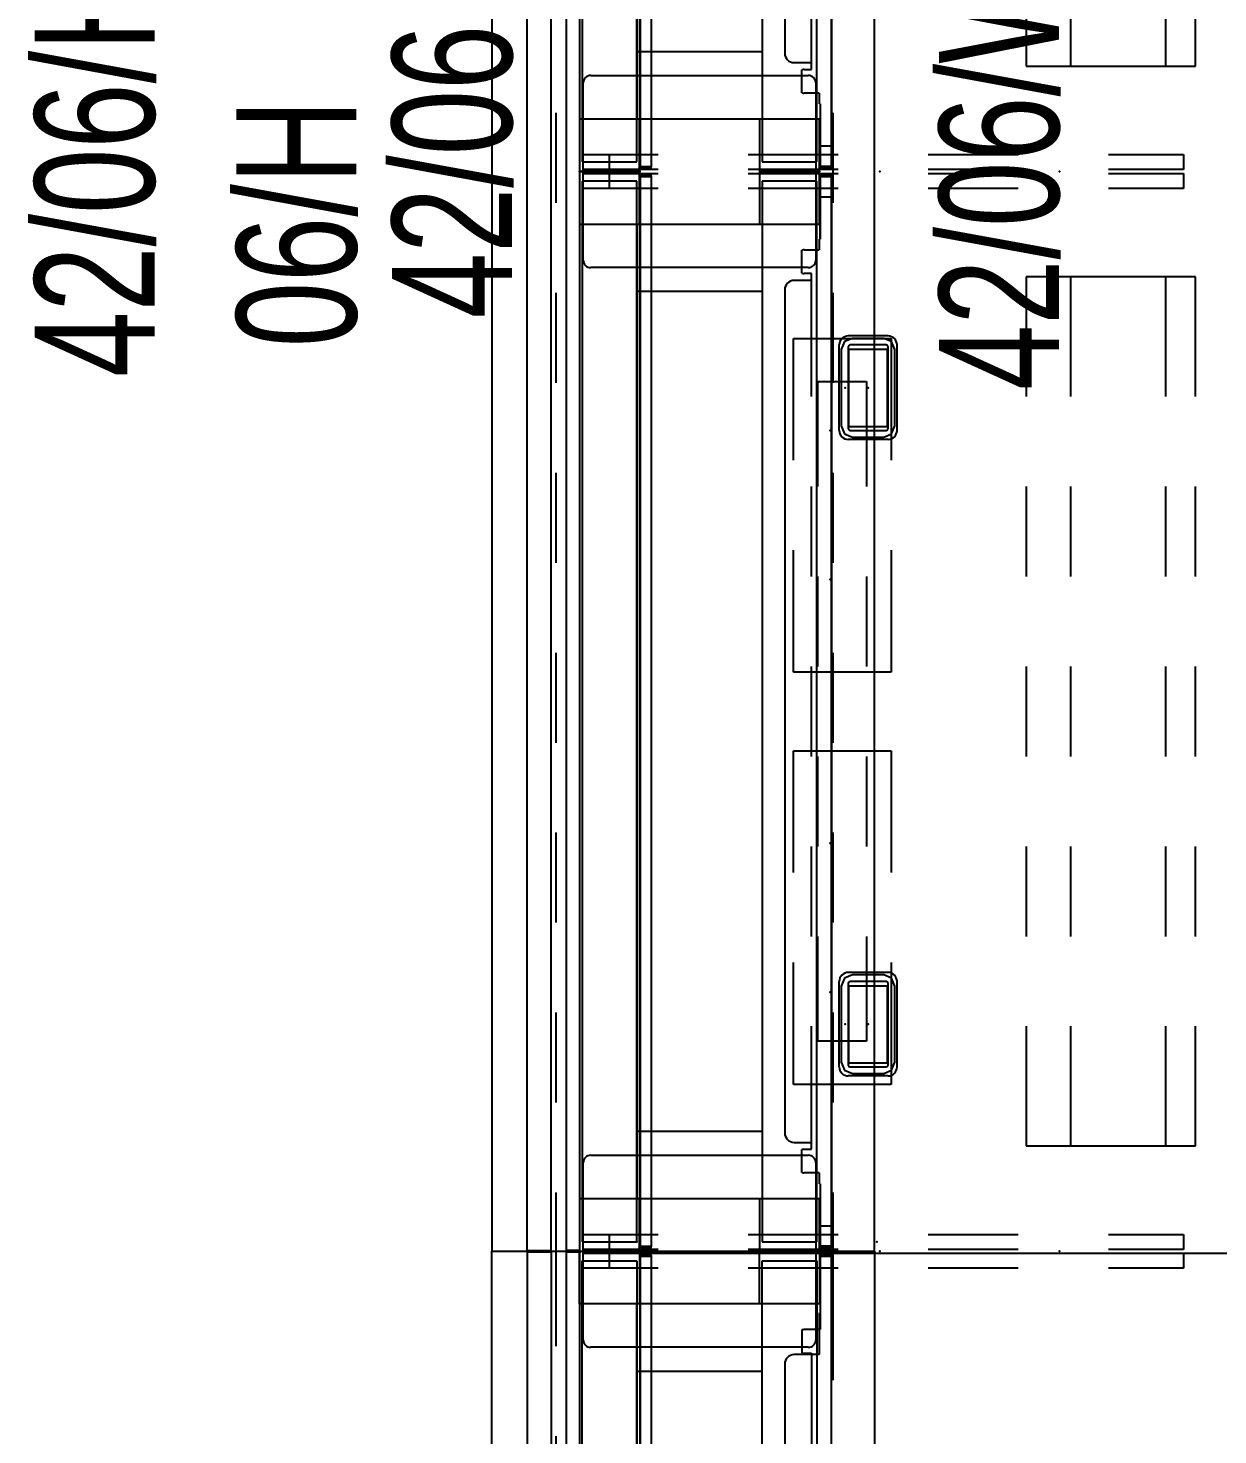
# Model space of a CAD drawing. Header units: inches. Extents: x 0 to 501, y -3 to 400.
# Drawn here: x 119.88 to 159.52, y 261.74 to 308.65 of the extents above; entities that cross this region are included whole.
import ezdxf
from ezdxf.enums import TextEntityAlignment as Align

# ---------------------------------------------------------------- set-up
doc = ezdxf.new("R2010")
doc.units = ezdxf.units.IN
doc.header["$MEASUREMENT"] = 0
for name, color, linetype in [('A-FURN-P-ELEC', 5, 'Continuous'), ('A-FURN-P-ELEC-PROD_NO-T', 5, 'Continuous'), ('A-FURN-P-FRAME', 7, 'Continuous'), ('A-FURN-P-FRAME-HWP-T', 7, 'Continuous'), ('A-FURN-P-FRAME-PROD_NO-T', 7, 'Continuous'), ('A-FURN-P-FRAME-T', 7, 'Continuous'), ('A-FURN-P-TILE', 3, 'Continuous'), ('A-FURN-P-TILE-ELEC', 3, 'Continuous'), ('A-FURN-P-TILE-HWP-T', 3, 'Continuous'), ('A-FURN-P-TILE-PROD_NO-T', 3, 'Continuous'), ('A-FURN-P-WKSURF', 1, 'Continuous'), ('A-FURN-P-WKSURF-ELEC', 1, 'Continuous'), ('A-FURN-P-WKSURF-PROD_NO-T', 1, 'Continuous'), ('A-FURN-P-WKSURF-SS-T', 1, 'Continuous')]:
    doc.layers.add(name, color=color, linetype=linetype)
doc.styles.get("Standard").update_dxf_attribs({"font": 'arial.ttf'})

# ---------------------------------------------------------------- blocks, each defined once
blk = doc.blocks.new('P_HQ100-4206')
at = {"layer": 'A-FURN-P-FRAME'}
for p, q in [((1.75, 0), (0, 0)), ((0, 0), (0, -2)), ((1.75, -2), (1.75, 0)), ((36, 0), (34.25, 0)), ((34.25, 0), (34.25, -2)), ((36, -2), (36, 0)), ((37.75, 0), (36, 0)), ((36, 0), (36, -2)), ((37.75, -2), (37.75, 0)), ((35.68, -0.09), (0.32, -0.09)), ((0.32, -0.09), (0.32, -1.91)), ((35.68, -1.91), (35.68, -0.09)), ((71.68, -0.09), (36.32, -0.09)), ((36.32, -0.09), (36.32, -1.91)), ((0, -2), (1.75, -2)), ((0.32, -1.91), (35.68, -1.91)), ((1.75, -6.09), (1.75, -1.91)), ((1.75, -1.91), (4, -1.91)), ((34.25, -1.91), (1.76, -1.91)), ((4, -1.91), (4, -6.09)), ((32, -6.09), (32, -1.91)), ((32, -1.91), (34.25, -1.91)), ((34.25, -1.91), (34.25, -6.09)), ((34.25, -2), (36, -2)), ((36, -2), (37.75, -2)), ((36.32, -1.91), (71.68, -1.91)), ((37.75, -6.09), (37.75, -1.91)), ((37.75, -1.91), (40, -1.91)), ((70.25, -1.91), (37.76, -1.91)), ((40, -1.91), (40, -6.09)), ((1.75, -6), (0, -6)), ((0, -6), (0, -8)), ((35.68, -6.09), (0.32, -6.09)), ((0.32, -6.09), (0.32, -7.91)), ((1.75, -8), (1.75, -6)), ((4, -6.09), (1.75, -6.09)), ((34.25, -6.09), (32, -6.09)), ((36, -6), (34.25, -6)), ((34.25, -6), (34.25, -8)), ((35.68, -7.91), (35.68, -6.09)), ((36, -8), (36, -6)), ((37.75, -6), (36, -6)), ((36, -6), (36, -8)), ((71.68, -6.09), (36.32, -6.09)), ((36.32, -6.09), (36.32, -7.91)), ((37.75, -8), (37.75, -6)), ((40, -6.09), (37.75, -6.09)), ((0.32, -7.91), (35.68, -7.91)), ((36.32, -7.91), (71.68, -7.91)), ((0, -8), (1.75, -8)), ((34.25, -8), (36, -8)), ((36, -8), (37.75, -8))]:
    blk.add_line(p, q, dxfattribs=at)
for p in [(0, 0), (36, 0), (0, -8), (36, -8)]:
    blk.add_point(p, dxfattribs=at)
at = {"layer": 'A-FURN-P-FRAME-HWP-T', "width": 0.7}
blk.add_attdef('CAPTG', text='', height=4, dxfattribs=at).set_placement((36, 2.25), align=Align.CENTER)
at = {"layer": 'A-FURN-P-FRAME-HWP-T', "width": 0.7, "flags": 1}
blk.add_attdef('CAPPN', (0, 0), '', height=0.001, dxfattribs=at)
at = {"layer": 'A-FURN-P-FRAME-HWP-T', "flags": 1}
for tag in ['CAPMG', 'CAPMC', 'CAPQT', 'CAPDH', 'CAPGC']:
    blk.add_attdef(tag, (0, 0), '', height=0.001, dxfattribs=at)
blk = doc.blocks.new('P_HQ120-423L')
at = {"layer": 'A-FURN-P-FRAME'}
for p, q in [((33.838, 1.575), (33.838, 1.753)), ((33.869, 1.39), (34.086, 1.607)), ((33.878, 1.792), (34.26, 1.792)), ((34.153, 1.54), (33.936, 1.323)), ((34.058, 1.674), (33.949, 1.674)), ((34.22, 1.402), (34.22, 1.512)), ((34.338, 1.713), (34.338, 1.331)), ((32.938, 0.958), (33.798, 1.341)), ((33.887, 1.252), (33.504, 0.392)), ((34.299, 1.292), (34.122, 1.292)), ((31.259, -0.035), (32.237, 0.693)), ((32.237, 0.693), (32.411, 0.866)), ((32.411, 0.866), (32.546, 0.73)), ((32.546, 0.73), (32.546, 0.898)), ((32.586, 0.938), (32.842, 0.938)), ((1.75, 0), (0, 0)), ((0, 0), (0, -2)), ((1.75, -2), (1.75, 0)), ((30, 0), (28.25, 0)), ((28.25, 0), (28.25, -2)), ((30, -2), (30, 0)), ((33.484, 0.296), (33.484, 0.039)), ((29.68, -0.09), (0.32, -0.09)), ((0.32, -0.09), (0.32, -1.91)), ((29.68, -1.91), (29.68, -0.09)), ((30, -0.035), (31.259, -0.035)), ((33.24, -0.309), (32.476, -1.212)), ((33.413, -0.136), (33.24, -0.309)), ((33.445, 0), (33.277, 0)), ((33.277, 0), (33.413, -0.136)), ((32.476, -1.212), (32.511, -2.302)), ((0, -2), (1.75, -2)), ((0.32, -1.91), (29.68, -1.91)), ((1.75, -1.91), (4, -1.91)), ((28.25, -1.91), (1.76, -1.91)), ((28.25, -2), (30, -2)), ((32.511, -2.302), (32.511, -2.546)), ((24.546, -4.171), (24.546, -2.546)), ((24.546, -2.546), (26.546, -2.546)), ((24.546, -2.546), (26.546, -2.546)), ((24.546, -4.296), (24.546, -2.546)), ((26.546, -2.546), (26.546, -4.296)), ((30.546, -2.546), (32.546, -2.546)), ((30.546, -4.296), (30.546, -2.546)), ((32.546, -2.546), (32.546, -4.296)), ((24.636, -32.226), (24.636, -2.866)), ((24.636, -2.866), (26.456, -2.866)), ((26.456, -2.866), (26.456, -32.226)), ((30.636, -32.226), (30.636, -2.866)), ((30.636, -2.866), (32.456, -2.866)), ((32.456, -2.866), (32.456, -32.226)), ((24.621, -4.297), (24.546, -4.171)), ((26.546, -4.296), (24.546, -4.296)), ((24.621, -14.931), (24.621, -4.297)), ((26.456, -4.296), (30.636, -4.296)), ((32.546, -4.296), (30.546, -4.296)), ((30.636, -4.296), (30.636, -30.786)), ((30.636, -6.546), (26.456, -6.546)), ((30.636, -28.546), (26.456, -28.546)), ((26.456, -28.546), (26.456, -30.796)), ((30.636, -30.796), (30.636, -28.546)), ((24.546, -32.546), (24.546, -30.796)), ((24.546, -30.796), (26.546, -30.796)), ((26.456, -30.796), (30.636, -30.796)), ((26.546, -30.796), (26.546, -32.546)), ((30.546, -32.546), (30.546, -30.796)), ((30.546, -30.796), (32.546, -30.796)), ((32.546, -30.796), (32.546, -32.546)), ((26.456, -32.226), (24.636, -32.226)), ((32.456, -32.226), (30.636, -32.226)), ((26.546, -32.546), (24.546, -32.546)), ((32.546, -32.546), (30.546, -32.546))]:
    blk.add_line(p, q, dxfattribs=at)
for p in [(0, 0), (30, 0), (0, -2), (0, -2), (24.546, -2.546), (32.546, -2.546), (24.546, -32.546), (32.546, -32.546), (32.546, -32.546)]:
    blk.add_point(p, dxfattribs=at)
at = {"layer": 'A-FURN-P-FRAME-T', "width": 0.7}
blk.add_attdef('CAPTG', text='', height=4, dxfattribs=at).set_placement((17.833, 2.25), align=Align.CENTER)
at = {"layer": 'A-FURN-P-FRAME-T', "width": 0.7, "flags": 1}
blk.add_attdef('CAPPN', (0, 0), '', height=0.001, dxfattribs=at)
at = {"layer": 'A-FURN-P-FRAME-T', "flags": 1}
for tag in ['CAPMG', 'CAPMC', 'CAPQT', 'CAPDH', 'CAPGC']:
    blk.add_attdef(tag, (0, 0), '', height=0.001, dxfattribs=at)
blk = doc.blocks.new('P_HQ125-MN')
at = {"layer": 'A-FURN-P-FRAME'}
for p, q in [((-3.203, -7.626), (-3.203, -0.374)), ((-2.953, -0.124), (2.953, -0.124)), ((3.203, -0.374), (3.203, -7.626)), ((2.953, -7.876), (-2.953, -7.876))]:
    blk.add_line(p, q, dxfattribs=at)
for centre, start, end in [((-2.953, -0.374), 90, 180), ((2.953, -0.374), 0, 90), ((-2.953, -7.626), 180, 270), ((2.953, -7.626), 270, 0)]:
    blk.add_arc(centre, 0.25, start, end, dxfattribs=at)
for p in [(0, 0), (0, -8)]:
    blk.add_point(p, dxfattribs=at)
at = {"layer": 'A-FURN-P-FRAME-PROD_NO-T', "flags": 1}
for tag in ['CAPPN', 'CAPMG', 'CAPMC', 'CAPQT', 'CAPDH', 'CAPGC']:
    blk.add_attdef(tag, (0, 0), '', height=0.001, dxfattribs=at)
at = {"layer": 'A-FURN-P-FRAME-PROD_NO-T'}
blk.add_attdef('CAPTG', (2, -4), '', height=2.5, dxfattribs=at)
blk = doc.blocks.new('P_HQ200-4206HC1')
at = {"layer": 'A-FURN-P-TILE'}
for p, q in [((0.024, 1.754), (0.024, 0.944)), ((71.976, 1.754), (0.024, 1.754)), ((0.024, 0.944), (71.976, 0.944))]:
    blk.add_line(p, q, dxfattribs=at)
blk.add_point((0, 0), dxfattribs=at)
at = {"layer": 'A-FURN-P-TILE-HWP-T', "width": 0.7}
blk.add_attdef('CAPTG', text='', height=4, dxfattribs=at).set_placement((36, 14.16), align=Align.CENTER)
at = {"layer": 'A-FURN-P-TILE-HWP-T', "width": 0.7, "flags": 1}
blk.add_attdef('CAPPN', (0, 0), '', height=0.001, dxfattribs=at)
at = {"layer": 'A-FURN-P-TILE-HWP-T', "flags": 1}
for tag in ['CAPMG', 'CAPMC', 'CAPQT', 'CAPDH', 'CAPGC']:
    blk.add_attdef(tag, (0, 0), '', height=0.001, dxfattribs=at)
blk = doc.blocks.new('P_HQ205-06H')
at = {"layer": 'A-FURN-P-TILE'}
for p, q in [((0.024, 0.433), (71.976, 0.433)), ((0.024, 0), (0.024, 0.433)), ((71.976, 0), (0.024, 0))]:
    blk.add_line(p, q, dxfattribs=at)
blk.add_point((0, 0), dxfattribs=at)
at = {"layer": 'A-FURN-P-TILE-HWP-T', "width": 0.7}
blk.add_attdef('CAPTG', text='', height=4, dxfattribs=at).set_placement((34.274, 7.433), align=Align.CENTER)
at = {"layer": 'A-FURN-P-TILE-HWP-T', "width": 0.7, "flags": 1}
blk.add_attdef('CAPPN', (0, 0), '', height=0.001, dxfattribs=at)
at = {"layer": 'A-FURN-P-TILE-HWP-T', "flags": 1}
for tag in ['CAPMG', 'CAPMC', 'CAPQT', 'CAPDH', 'CAPGC']:
    blk.add_attdef(tag, (0, 0), '', height=0.001, dxfattribs=at)
blk = doc.blocks.new('P_HQ210-4203HC1')
at = {"layer": 'A-FURN-P-TILE'}
for p, q in [((0.024, 1.754), (0.024, 0.944)), ((33.823, 1.754), (0.024, 1.754)), ((33.823, 1.379), (33.823, 1.754)), ((0.024, 0.944), (32.813, 0.944)), ((32.813, 0.944), (33.823, 1.379)), ((33.919, 1.282), (33.484, 0.273)), ((34.294, 1.282), (33.919, 1.282)), ((34.294, -32.517), (34.294, 1.282)), ((33.484, 0.273), (33.484, -32.517)), ((33.484, -32.517), (34.294, -32.517))]:
    blk.add_line(p, q, dxfattribs=at)
for p in [(0, 0), (32.541, -32.546)]:
    blk.add_point(p, dxfattribs=at)
at = {"layer": 'A-FURN-P-TILE-HWP-T', "width": 0.7}
blk.add_attdef('CAPTG', text='', height=4, dxfattribs=at).set_placement((16.923, 8.754), align=Align.CENTER)
at = {"layer": 'A-FURN-P-TILE-HWP-T', "width": 0.7, "flags": 1}
blk.add_attdef('CAPPN', (0, 0), '', height=0.001, dxfattribs=at)
at = {"layer": 'A-FURN-P-TILE-HWP-T', "flags": 1}
for tag in ['CAPMG', 'CAPMC', 'CAPQT', 'CAPDH', 'CAPGC']:
    blk.add_attdef(tag, (0, 0), '', height=0.001, dxfattribs=at)
blk = doc.blocks.new('P_HQ215-03H')
at = {"layer": 'A-FURN-P-TILE'}
for p, q in [((32.546, -32.523), (32.546, -0.023)), ((32.979, -0.023), (32.979, -32.523)), ((32.979, -32.523), (32.546, -32.523))]:
    blk.add_line(p, q, dxfattribs=at)
blk.add_point((32.546, -32.546), dxfattribs=at)
at = {"layer": 'A-FURN-P-TILE-HWP-T', "width": 0.7}
blk.add_attdef('CAPTG', text='', height=4, dxfattribs=at).set_placement((16.274, 14.754), align=Align.CENTER)
at = {"layer": 'A-FURN-P-TILE-HWP-T', "width": 0.7, "flags": 1}
blk.add_attdef('CAPPN', (0, 0), '', height=0.001, dxfattribs=at)
at = {"layer": 'A-FURN-P-TILE-HWP-T', "flags": 1}
for tag in ['CAPMG', 'CAPMC', 'CAPQT', 'CAPDH', 'CAPGC']:
    blk.add_attdef(tag, (0, 0), '', height=0.001, dxfattribs=at)
blk = doc.blocks.new('P_HQ300-4206WSM')
at = {"layer": 'A-FURN-P-TILE'}
for p, q in [((0.08, -2.107), (0.08, -2.31)), ((0.116, -2.31), (0.116, -2.107)), ((35.837, -2.021), (0.166, -2.021)), ((0.166, -2.057), (0.166, -2.36)), ((35.837, -2.057), (35.837, -2.36)), ((35.887, -2.31), (35.887, -2.107)), ((35.923, -2.31), (35.923, -2.107)), ((36.08, -2.107), (36.08, -2.31)), ((36.116, -2.31), (36.116, -2.107)), ((71.837, -2.021), (36.166, -2.021)), ((36.166, -2.057), (36.166, -2.36)), ((0.166, -2.396), (35.837, -2.396)), ((36.166, -2.396), (71.837, -2.396)), ((32.055, -6.84), (3.945, -6.84)), ((68.055, -6.84), (39.945, -6.84)), ((2.612, -7.985), (2.612, -7.492)), ((2.622, -7.414), (3.39, -7.414)), ((3.4, -7.492), (3.4, -7.729)), ((3.63, -7.155), (3.63, -7.729)), ((32.37, -7.729), (32.37, -7.155)), ((32.6, -7.729), (32.6, -7.492)), ((32.61, -7.414), (33.378, -7.414)), ((33.388, -7.492), (33.388, -7.985)), ((38.612, -7.985), (38.612, -7.492)), ((38.622, -7.414), (39.39, -7.414)), ((39.4, -7.492), (39.4, -7.729)), ((39.63, -7.155), (39.63, -7.729)), ((3.4, -7.729), (7.5, -7.729)), ((10.5, -7.729), (13.5, -7.729)), ((16.5, -7.729), (19.5, -7.729)), ((22.5, -7.729), (25.5, -7.729)), ((28.5, -7.729), (32.6, -7.729)), ((39.4, -7.729), (43.5, -7.729)), ((0.079, -8.021), (0.079, -8.31)), ((0.115, -8.107), (0.115, -8.31)), ((2.252, -8.021), (0.165, -8.021)), ((0.165, -8.36), (0.165, -8.057)), ((0.165, -8.396), (35.835, -8.396)), ((0.841, -8.398), (0.841, -8.021)), ((35.159, -8.398), (0.841, -8.398)), ((2.612, -7.985), (2.252, -7.985)), ((33.748, -7.985), (33.388, -7.985)), ((33.748, -8.021), (35.159, -8.021)), ((35.835, -8.021), (33.748, -8.021)), ((35.159, -8.021), (35.159, -8.398)), ((35.835, -8.057), (35.835, -8.36)), ((35.885, -8.31), (35.885, -8.107)), ((35.921, -8.31), (35.921, -8.107)), ((36.079, -8.021), (36.079, -8.31)), ((36.115, -8.107), (36.115, -8.31)), ((38.252, -8.021), (36.165, -8.021)), ((36.165, -8.36), (36.165, -8.057)), ((36.165, -8.396), (71.835, -8.396)), ((36.841, -8.398), (36.841, -8.021)), ((71.159, -8.398), (36.841, -8.398)), ((38.612, -7.985), (38.252, -7.985))]:
    blk.add_line(p, q, dxfattribs=at)
for centre, radius, start, end in [((0.166, -2.107), 0.0859, 178.1643, 180), ((0.166, -2.31), 0.0859, 180, 270), ((0.166, -2.107), 0.0859, 90, 125.5603), ((0.166, -2.107), 0.05, 90, 180), ((0.166, -2.31), 0.05, 179.9898, 270.0102), ((35.837, -2.107), 0.0859, 54.4036, 90), ((35.837, -2.107), 0.05, 0, 90), ((35.837, -2.31), 0.05, 269.9898, 0.0102), ((35.837, -2.31), 0.0862, 270.1972, 359.8028), ((36.166, -2.107), 0.0859, 178.1643, 180), ((36.166, -2.31), 0.0859, 180, 270), ((36.166, -2.107), 0.0859, 90, 125.5603), ((36.166, -2.107), 0.05, 90, 180), ((36.166, -2.31), 0.05, 179.9898, 270.0102), ((3.945, -7.155), 0.315, 90, 180), ((32.055, -7.155), 0.315, 0, 90), ((39.945, -7.155), 0.315, 90, 180), ((2.929, -7.492), 0.317, 165.75, 180), ((2.921, -7.512), 0.48, 2.4263, 11.8237), ((32.917, -7.492), 0.317, 165.75, 180), ((32.909, -7.512), 0.48, 2.4263, 11.8237), ((38.929, -7.492), 0.317, 165.75, 180), ((38.921, -7.512), 0.48, 2.4263, 11.8237), ((0.165, -8.31), 0.0859, 180, 270), ((0.165, -8.107), 0.0859, 90, 125.5964), ((0.165, -8.107), 0.05, 90, 180), ((0.165, -8.31), 0.05, 180, 270), ((35.835, -8.107), 0.0859, 54.4036, 90), ((35.835, -8.107), 0.05, 0, 90), ((35.835, -8.31), 0.05, 270, 0), ((35.835, -8.31), 0.0859, 270, 0), ((36.165, -8.31), 0.0859, 180, 270), ((36.165, -8.107), 0.0859, 90, 125.5964), ((36.165, -8.107), 0.05, 90, 180), ((36.165, -8.31), 0.05, 180, 270)]:
    blk.add_arc(centre, radius, start, end, dxfattribs=at)
for p in [(0, 0), (0, -8)]:
    blk.add_point(p, dxfattribs=at)
at = {"layer": 'A-FURN-P-TILE-ELEC'}
for p in [(8.635, -8.349), (13.607, -8.349), (22.399, -8.349), (27.371, -8.349)]:
    blk.add_point(p, dxfattribs=at)
at = {"layer": 'A-FURN-P-TILE-HWP-T', "width": 0.7, "flags": 1}
blk.add_attdef('CAPPN', (0, 0), '', height=0.001, dxfattribs=at)
at = {"layer": 'A-FURN-P-TILE-HWP-T', "flags": 1}
for tag in ['CAPMG', 'CAPMC', 'CAPQT', 'CAPDH', 'CAPGC']:
    blk.add_attdef(tag, (0, 0), '', height=0.001, dxfattribs=at)
at = {"layer": 'A-FURN-P-TILE-HWP-T', "width": 0.7}
blk.add_attdef('CAPTG', text='', height=4, dxfattribs=at).set_placement((35.999, -15.979), align=Align.CENTER)
blk = doc.blocks.new('P_HQ320-423LM')
at = {"layer": 'A-FURN-P-TILE'}
for p, q in [((20.159, 1.16), (3.753, 1.16)), ((2.612, 0.508), (2.612, -0.021)), ((3.39, 0.586), (2.622, 0.586)), ((3.4, 0.271), (3.4, 0.508)), ((3.438, 0.845), (3.438, 0.016)), ((20.474, 0.016), (20.474, 0.845)), ((20.866, 0.508), (20.866, 0.271)), ((21.644, 0.586), (20.876, 0.586)), ((21.654, -0.021), (21.654, 0.508)), ((3.437, 0.015), (2.06, 0.015)), ((3.4, 0.271), (7.652, 0.271)), ((13.652, 0.271), (10.652, 0.271)), ((20.866, 0.271), (16.652, 0.271)), ((21.852, 0.015), (20.475, 0.015)), ((0.078, -0.021), (0.078, -0.31)), ((0.079, -0.021), (0.079, -0.31)), ((0.114, -0.31), (0.114, -0.107)), ((0.115, -0.107), (0.115, -0.31)), ((30.043, -0.021), (0.164, -0.021)), ((0.164, -0.057), (0.164, -0.36)), ((0.164, -0.396), (30.043, -0.396)), ((2.06, -0.021), (0.165, -0.021)), ((0.165, -0.36), (0.165, -0.057)), ((0.165, -0.396), (24.048, -0.396)), ((0.841, -0.021), (0.841, -0.398)), ((2.612, -0.021), (0.841, -0.021)), ((0.841, -0.398), (24.134, -0.398)), ((24.134, -0.021), (21.654, -0.021)), ((24.048, -0.021), (21.852, -0.021)), ((24.048, -0.057), (24.048, -0.36)), ((24.098, -0.31), (24.098, -0.107)), ((24.134, -0.31), (24.134, -0.021)), ((24.134, -0.398), (24.134, -0.021)), ((24.525, -0.412), (24.236, -0.412)), ((24.439, -0.448), (24.236, -0.448)), ((30.043, -0.057), (30.043, -0.36)), ((30.093, -0.31), (30.093, -0.107)), ((30.129, -0.31), (30.129, -0.021)), ((30.525, -0.416), (30.236, -0.416)), ((30.236, -0.452), (30.439, -0.452)), ((24.15, -0.498), (24.15, -30.382)), ((24.186, -0.498), (24.489, -0.498)), ((24.525, -2.855), (24.525, -0.498)), ((30.15, -0.502), (30.15, -30.381)), ((30.489, -0.502), (30.186, -0.502)), ((30.525, -30.381), (30.525, -0.502)), ((24.148, -1.174), (24.148, -30.467)), ((24.525, -3.051), (24.525, -1.174)), ((25.055, -3.051), (24.525, -3.051)), ((24.561, -4.231), (24.561, -2.855)), ((25.132, -3.828), (25.132, -3.061)), ((24.817, -3.838), (24.817, -7.986)), ((24.817, -3.838), (25.055, -3.838)), ((25.392, -4.233), (24.562, -4.233)), ((25.706, -26.784), (25.706, -4.548)), ((24.817, -19.986), (24.817, -16.986)), ((24.817, -27.146), (24.817, -22.986)), ((24.561, -28.49), (24.561, -27.1)), ((24.562, -27.099), (25.392, -27.099)), ((25.055, -27.146), (24.817, -27.146)), ((25.132, -27.923), (25.132, -27.155)), ((24.525, -27.933), (25.055, -27.933)), ((24.525, -30.467), (24.525, -27.933)), ((24.525, -30.382), (24.525, -28.49)), ((24.148, -30.467), (24.525, -30.467)), ((24.489, -30.382), (24.186, -30.382)), ((24.236, -30.432), (24.439, -30.432)), ((24.236, -30.467), (24.525, -30.467)), ((30.489, -30.381), (30.186, -30.381)), ((30.236, -30.431), (30.439, -30.431)), ((30.236, -30.467), (30.525, -30.467))]:
    blk.add_line(p, q, dxfattribs=at)
for centre, radius, start, end in [((3.753, 0.845), 0.315, 90, 180), ((20.159, 0.845), 0.315, 0, 90), ((3.091, 0.488), 0.48, 168.1763, 177.5737), ((3.083, 0.508), 0.317, 0, 14.25), ((21.345, 0.488), 0.48, 168.1763, 177.5737), ((21.337, 0.508), 0.317, 0, 14.25), ((0.164, -0.31), 0.0859, 180, 270), ((0.165, -0.31), 0.0859, 180, 270), ((0.164, -0.101), 0.0803, 90, 128.5366), ((0.164, -0.107), 0.05, 90, 180), ((0.164, -0.31), 0.05, 180, 270), ((0.165, -0.101), 0.0803, 90, 128.5366), ((0.165, -0.107), 0.05, 90, 180), ((0.165, -0.31), 0.05, 180, 270), ((24.049, -0.097), 0.0766, 50.5037, 90.9597), ((24.048, -0.107), 0.05, 0, 90), ((24.048, -0.31), 0.0859, 270, 0), ((24.048, -0.31), 0.05, 270, 0), ((24.236, -0.498), 0.0859, 90, 180), ((24.236, -0.498), 0.05, 90, 180), ((24.439, -0.498), 0.05, 0, 90), ((24.445, -0.498), 0.0803, 0, 38.5366), ((30.045, -0.098), 0.0766, 50.5037, 90.9597), ((30.043, -0.107), 0.05, 0, 90), ((30.043, -0.31), 0.0859, 270, 360), ((30.043, -0.31), 0.05, 270, 0), ((30.236, -0.502), 0.0859, 90, 180), ((30.236, -0.502), 0.05, 90, 180), ((30.439, -0.502), 0.05, 0, 90), ((30.445, -0.502), 0.0803, 0, 38.5366), ((25.034, -3.53), 0.48, 78.1763, 87.5737), ((25.055, -3.521), 0.317, 270, 284.25), ((25.392, -4.548), 0.315, 0, 90), ((25.034, -27.625), 0.48, 78.1763, 87.5737), ((25.392, -26.784), 0.315, 270, 0), ((25.055, -27.616), 0.317, 270, 284.25), ((24.236, -30.382), 0.0859, 180, 270), ((24.236, -30.382), 0.05, 180, 270), ((24.439, -30.382), 0.05, 270, 0), ((24.449, -30.383), 0.0766, 320.5037, 0.9597), ((30.236, -30.381), 0.0859, 180, 270), ((30.236, -30.381), 0.05, 180, 270), ((30.439, -30.381), 0.05, 270, 0), ((30.449, -30.382), 0.0766, 320.5037, 0.9597)]:
    blk.add_arc(centre, radius, start, end, dxfattribs=at)
for p in [(0, 2), (30, 2), (0, 0), (24.546, -0.546), (32.546, -0.546), (24.546, -30.546), (32.546, -30.546)]:
    blk.add_point(p, dxfattribs=at)
at = {"layer": 'A-FURN-P-TILE-PROD_NO-T', "flags": 1}
for tag in ['CAPPN', 'CAPMG', 'CAPMC', 'CAPQT', 'CAPDH', 'CAPGC']:
    blk.add_attdef(tag, (0, 0), '', height=0.001, dxfattribs=at)
at = {"layer": 'A-FURN-P-TILE-PROD_NO-T'}
blk.add_attdef('CAPTG', (2, -4), '', height=2.5, dxfattribs=at)
blk = doc.blocks.new('P_HQ400-42S0630NNQCH')
at = {"layer": 'A-FURN-P-WKSURF'}
for p, q in [((0, -32.546), (0, -2.006)), ((0, -2.006), (71.95, -2.006)), ((6.11, -8.833), (6, -9.098)), ((6.375, -8.723), (6.11, -8.833)), ((8.915, -8.723), (6.375, -8.723)), ((9.18, -8.833), (8.915, -8.723)), ((9.29, -9.098), (9.18, -8.833)), ((27.332, -8.833), (27.222, -9.098)), ((27.597, -8.723), (27.332, -8.833)), ((30.137, -8.723), (27.597, -8.723)), ((30.402, -8.833), (30.137, -8.723)), ((30.512, -9.098), (30.402, -8.833)), ((6, -9.098), (6, -10.138)), ((9.29, -10.138), (9.29, -9.098)), ((27.222, -9.098), (27.222, -10.138)), ((30.512, -10.138), (30.512, -9.098)), ((6, -10.138), (6.11, -10.403)), ((9.18, -10.403), (9.29, -10.138)), ((27.222, -10.138), (27.332, -10.403)), ((30.402, -10.403), (30.512, -10.138)), ((6.11, -10.403), (6.375, -10.513)), ((6.375, -10.513), (8.915, -10.513)), ((8.915, -10.513), (9.18, -10.403)), ((27.332, -10.403), (27.597, -10.513)), ((27.597, -10.513), (30.137, -10.513)), ((30.137, -10.513), (30.402, -10.403))]:
    blk.add_line(p, q, dxfattribs=at)
blk.add_point((0, 0), dxfattribs=at)
at = {"layer": 'A-FURN-P-WKSURF-ELEC'}
for p in [(7.645, -9.618), (28.867, -9.618)]:
    blk.add_point(p, dxfattribs=at)
at = {"layer": 'A-FURN-P-WKSURF-SS-T', "width": 0.7, "flags": 1}
blk.add_attdef('CAPPN', (0, 0), '', height=0.001, dxfattribs=at)
at = {"layer": 'A-FURN-P-WKSURF-SS-T', "flags": 1}
for tag in ['CAPMG', 'CAPMC', 'CAPQT', 'CAPDH', 'CAPGC']:
    blk.add_attdef(tag, (0, 0), '', height=0.001, dxfattribs=at)
at = {"layer": 'A-FURN-P-WKSURF-SS-T', "width": 0.7}
blk.add_attdef('CAPTG', text='', height=2.5, dxfattribs=at).set_placement((35.975, -29.5), align=Align.CENTER)
blk = doc.blocks.new('P_HQ420-42SCC3LH')
at = {"layer": 'A-FURN-P-WKSURF'}
for p, q in [((32.453, 30.609), (1.914, 30.609)), ((1.914, 30.609), (1.914, 0.069)), ((32.453, 0.069), (32.453, 30.609)), ((8.675, 23.782), (8.565, 23.517)), ((8.565, 23.517), (8.565, 22.477)), ((8.94, 23.892), (8.675, 23.782)), ((11.48, 23.892), (8.94, 23.892)), ((11.745, 23.782), (11.48, 23.892)), ((11.855, 23.517), (11.745, 23.782)), ((11.855, 22.477), (11.855, 23.517)), ((8.565, 22.477), (8.675, 22.212)), ((8.675, 22.212), (8.94, 22.102)), ((8.94, 22.102), (11.48, 22.102)), ((11.48, 22.102), (11.745, 22.212)), ((11.745, 22.212), (11.855, 22.477)), ((1.914, 0.069), (32.453, 0.069))]:
    blk.add_line(p, q, dxfattribs=at)
for p in [(32.489, 32.609), (-0.086, 0.025)]:
    blk.add_point(p, dxfattribs=at)
at = {"layer": 'A-FURN-P-WKSURF-ELEC'}
blk.add_point((10.21, 22.997), dxfattribs=at)
at = {"layer": 'A-FURN-P-WKSURF-SS-T', "width": 0.7}
blk.add_attdef('CAPTG', text='', height=2.5, dxfattribs=at).set_placement((16.914, 1.079), align=Align.CENTER)
at = {"layer": 'A-FURN-P-WKSURF-SS-T', "width": 0.7, "flags": 1}
blk.add_attdef('CAPPN', (0, 0), '', height=0.001, dxfattribs=at)
at = {"layer": 'A-FURN-P-WKSURF-SS-T', "flags": 1}
for tag in ['CAPMG', 'CAPMC', 'CAPQT', 'CAPDH', 'CAPGC']:
    blk.add_attdef(tag, (0, 0), '', height=0.001, dxfattribs=at)
blk = doc.blocks.new('P_HQ425-T123LKLF')
at = {"layer": 'A-FURN-P-WKSURF'}
for p, q in [((-34.75, 2.927), (0, 2.927)), ((0, 2.927), (0, -9.823)), ((-35.5, -33.458), (-35.5, 2.177)), ((-33.409, 0.72), (-33.409, -2.644)), ((-30.165, 0.799), (-33.33, 0.799)), ((-24.165, 0.799), (-27.165, 0.799)), ((-18.165, 0.799), (-21.165, 0.799)), ((-12.165, 0.799), (-15.165, 0.799)), ((-6.165, 0.799), (-9.165, 0.799)), ((0, 0.799), (-3.165, 0.799)), ((-33.409, -5.644), (-33.409, -8.644)), ((-29.678, -12.989), (-29.678, -8.524)), ((-29.599, -8.445), (-25.299, -8.445)), ((-22.299, -8.445), (-19.299, -8.445)), ((-16.299, -8.445), (-13.299, -8.445)), ((-10.299, -8.445), (-7.299, -8.445)), ((-4.299, -8.445), (0, -8.445)), ((0, -9.823), (-28.221, -9.823)), ((-28.3, -9.902), (-28.3, -33.458)), ((-33.409, -11.644), (-33.409, -14.644)), ((-29.678, -18.989), (-29.678, -15.989)), ((-33.409, -17.644), (-33.409, -20.644)), ((-29.678, -24.989), (-29.678, -21.989)), ((-33.409, -23.644), (-33.409, -26.644)), ((-29.678, -32.455), (-29.678, -27.989)), ((-33.409, -29.644), (-33.409, -32.455)), ((-33.33, -32.534), (-29.756, -32.534)), ((-28.378, -33.536), (-35.421, -33.536))]:
    blk.add_line(p, q, dxfattribs=at)
for centre, radius, start, end in [((-34.75, 2.177), 0.75, 90, 180), ((-33.33, 0.72), 0.0787, 90, 180), ((-29.599, -8.524), 0.0787, 90, 180), ((-28.221, -9.902), 0.0787, 90, 180), ((-33.33, -32.455), 0.0787, 180, 270), ((-29.756, -32.455), 0.0787, 270, 0), ((-35.421, -33.458), 0.0787, 180, 270), ((-28.378, -33.458), 0.0787, 270, 0)]:
    blk.add_arc(centre, radius, start, end, dxfattribs=at)
blk.add_point((0, 0), dxfattribs=at)
at = {"layer": 'A-FURN-P-WKSURF-PROD_NO-T'}
blk.add_attdef('CAPTG', (-31, -1.073), '', height=2.5, dxfattribs=at)
at = {"layer": 'A-FURN-P-WKSURF-PROD_NO-T', "flags": 1}
for tag in ['CAPPN', 'CAPMG', 'CAPMC', 'CAPQT', 'CAPDH', 'CAPGC']:
    blk.add_attdef(tag, (0, 0), '', height=0.001, dxfattribs=at)
blk = doc.blocks.new('P_HQ405-T1206KBR')
at = {"layer": 'A-FURN-P-WKSURF'}
for p, q in [((0, 2.927), (0, -9.823)), ((72, 2.927), (0, 2.927)), ((1.957, 0.799), (0, 0.799)), ((7.957, 0.799), (4.957, 0.799)), ((13.957, 0.799), (10.957, 0.799)), ((19.957, 0.799), (16.957, 0.799)), ((25.957, 0.799), (22.957, 0.799)), ((31.957, 0.799), (28.957, 0.799)), ((37.957, 0.799), (34.957, 0.799)), ((0, -8.445), (1.957, -8.445)), ((4.957, -8.445), (7.957, -8.445)), ((10.957, -8.445), (13.957, -8.445)), ((16.957, -8.445), (19.957, -8.445)), ((22.957, -8.445), (25.957, -8.445)), ((28.957, -8.445), (31.957, -8.445)), ((34.957, -8.445), (37.957, -8.445)), ((0, -9.823), (72, -9.823))]:
    blk.add_line(p, q, dxfattribs=at)
for p in [(0, 0), (0, -8)]:
    blk.add_point(p, dxfattribs=at)
at = {"layer": 'A-FURN-P-WKSURF-PROD_NO-T', "flags": 1}
for tag in ['CAPPN', 'CAPMG', 'CAPMC', 'CAPQT', 'CAPDH', 'CAPGC']:
    blk.add_attdef(tag, (0, 0), '', height=0.001, dxfattribs=at)
at = {"layer": 'A-FURN-P-WKSURF-PROD_NO-T'}
blk.add_attdef('CAPTG', (2, -2.625), '', height=2.5, dxfattribs=at)
blk = doc.blocks.new('P_FT290-24L')
at = {"layer": 'A-FURN-P-WKSURF'}
for p, q in [((0.0625, 0), (0.5625, 0)), ((0.0625, -2.5), (0.0625, 0)), ((0.5625, 0), (0.5625, -2.5)), ((0.0625, -0.875), (0.5625, -0.875)), ((0.0625, -8.5), (0.0625, -5.5)), ((0.5625, -5.5), (0.5625, -8.5)), ((0.0625, -14.5), (0.0625, -11.5)), ((0.5625, -11.5), (0.5625, -14.5)), ((0.0625, -20), (0.0625, -17.5)), ((0.5625, -17.5), (0.5625, -20)), ((0.5625, -20), (0.0625, -20))]:
    blk.add_line(p, q, dxfattribs=at)
blk.add_point((0, 0), dxfattribs=at)
at = {"layer": 'A-FURN-P-WKSURF-PROD_NO-T', "flags": 1}
for tag in ['CAPPN', 'CAPMG', 'CAPMC', 'CAPQT', 'CAPDH', 'CAPGC']:
    blk.add_attdef(tag, (0, 0), '', height=0.001, dxfattribs=at)
at = {"layer": 'A-FURN-P-WKSURF-PROD_NO-T'}
blk.add_attdef('CAPTG', (-5.875, -23), '', height=2.5, dxfattribs=at)
blk = doc.blocks.new('P_FT290-24R')
at = {"layer": 'A-FURN-P-WKSURF'}
for p, q in [((-0.5625, 0), (-0.0625, 0)), ((-0.5625, -2.5), (-0.5625, 0)), ((-0.0625, 0), (-0.0625, -2.5)), ((-0.5625, -0.875), (-0.0625, -0.875)), ((-0.5625, -8.5), (-0.5625, -5.5)), ((-0.0625, -5.5), (-0.0625, -8.5)), ((-0.5625, -14.5), (-0.5625, -11.5)), ((-0.0625, -11.5), (-0.0625, -14.5)), ((-0.5625, -20), (-0.5625, -17.5)), ((-0.0625, -17.5), (-0.0625, -20)), ((-0.0625, -20), (-0.5625, -20))]:
    blk.add_line(p, q, dxfattribs=at)
blk.add_point((0, 0), dxfattribs=at)
at = {"layer": 'A-FURN-P-WKSURF-PROD_NO-T', "flags": 1}
for tag in ['CAPPN', 'CAPMG', 'CAPMC', 'CAPQT', 'CAPDH', 'CAPGC']:
    blk.add_attdef(tag, (0, 0), '', height=0.001, dxfattribs=at)
at = {"layer": 'A-FURN-P-WKSURF-PROD_NO-T'}
blk.add_attdef('CAPTG', (-5.875, -23), '', height=2.5, dxfattribs=at)
blk = doc.blocks.new('P_HQ790-06')
at = {"layer": 'A-FURN-P-ELEC'}
for p, q in [((5.5625, -8.375), (5.5625, -5.125)), ((5.5625, -5.125), (9.625, -5.125)), ((12.625, -5.125), (16.6875, -5.125)), ((16.6875, -5.125), (16.6875, -8.375)), ((19.3125, -8.375), (19.3125, -5.125)), ((19.3125, -5.125), (23.375, -5.125)), ((26.375, -5.125), (30.4375, -5.125)), ((30.4375, -5.125), (30.4375, -8.375)), ((7, -7.5625), (7, -5.9375)), ((7, -5.9375), (10.5, -5.9375)), ((13.5, -5.9375), (16.5, -5.9375)), ((19.5, -5.9375), (22.5, -5.9375)), ((25.5, -5.9375), (29, -5.9375)), ((29, -5.9375), (29, -7.5625)), ((10.5, -7.5625), (7, -7.5625)), ((16.5, -7.5625), (13.5, -7.5625)), ((22.5, -7.5625), (19.5, -7.5625)), ((29, -7.5625), (25.5, -7.5625)), ((9.625, -8.375), (5.5625, -8.375)), ((16.6875, -8.375), (12.625, -8.375)), ((23.375, -8.375), (19.3125, -8.375)), ((30.4375, -8.375), (26.375, -8.375))]:
    blk.add_line(p, q, dxfattribs=at)
for p in [(0, 0), (36, 0), (0, -8), (36, -8)]:
    blk.add_point(p, dxfattribs=at)
at = {"layer": 'A-FURN-P-ELEC-PROD_NO-T', "flags": 1}
for tag in ['CAPPN', 'CAPMG', 'CAPMC', 'CAPQT', 'CAPDH', 'CAPGC']:
    blk.add_attdef(tag, (0, 0), '', height=0.001, dxfattribs=at)
at = {"layer": 'A-FURN-P-ELEC-PROD_NO-T'}
blk.add_attdef('CAPTG', (7, -14), '', height=2.5, dxfattribs=at)
blk = doc.blocks.new('P_HQ790-CC')
at = {"layer": 'A-FURN-P-ELEC'}
for p, q in [((9.432, -8.375), (9.432, -5.125)), ((9.432, -5.125), (13.495, -5.125)), ((16.495, -5.125), (20.557, -5.125)), ((20.557, -5.125), (20.557, -8.375)), ((10.87, -7.562), (10.87, -5.938)), ((10.87, -5.938), (13.495, -5.938)), ((16.495, -5.938), (19.12, -5.938)), ((19.12, -5.938), (19.12, -7.562)), ((13.495, -7.562), (10.87, -7.562)), ((19.12, -7.562), (16.495, -7.562)), ((13.495, -8.375), (9.432, -8.375)), ((20.557, -8.375), (16.495, -8.375))]:
    blk.add_line(p, q, dxfattribs=at)
for p in [(0, 0), (30, 0), (0, -8), (30, -8)]:
    blk.add_point(p, dxfattribs=at)
at = {"layer": 'A-FURN-P-ELEC-PROD_NO-T', "flags": 1}
for tag in ['CAPPN', 'CAPMG', 'CAPMC', 'CAPQT', 'CAPDH', 'CAPGC']:
    blk.add_attdef(tag, (0, 0), '', height=0.001, dxfattribs=at)
at = {"layer": 'A-FURN-P-ELEC-PROD_NO-T'}
blk.add_attdef('CAPTG', (7, -14), '', height=2.5, dxfattribs=at)
blk = doc.blocks.new('P_HQ791-06')
at = {"layer": 'A-FURN-P-ELEC'}
for p, q in [((3.51, -6.88), (3.51, -12.529)), ((7.5, -6.88), (3.51, -6.88)), ((13.5, -6.88), (10.5, -6.88)), ((19.5, -6.88), (16.5, -6.88)), ((25.5, -6.88), (22.5, -6.88)), ((32.49, -6.88), (28.5, -6.88)), ((32.49, -12.529), (32.49, -6.88)), ((39.51, -6.88), (39.51, -12.529)), ((43.5, -6.88), (39.51, -6.88)), ((7.5, -8.364), (3.51, -8.364)), ((13.5, -8.364), (10.5, -8.364)), ((19.5, -8.364), (16.5, -8.364)), ((25.5, -8.364), (22.5, -8.364)), ((32.49, -8.364), (28.5, -8.364)), ((43.5, -8.364), (39.51, -8.364)), ((7.5, -11.533), (3.51, -11.533)), ((13.5, -11.533), (10.5, -11.533)), ((19.5, -11.533), (16.5, -11.533)), ((25.5, -11.533), (22.5, -11.533)), ((32.49, -11.533), (28.5, -11.533)), ((43.5, -11.533), (39.51, -11.533)), ((3.51, -12.529), (7.5, -12.529)), ((10.5, -12.529), (13.5, -12.529)), ((16.5, -12.529), (19.5, -12.529)), ((22.5, -12.529), (25.5, -12.529)), ((28.5, -12.529), (32.49, -12.529)), ((39.51, -12.529), (43.5, -12.529))]:
    blk.add_line(p, q, dxfattribs=at)
for p in [(0, 0), (36, 0), (0, -8), (36, -8)]:
    blk.add_point(p, dxfattribs=at)
at = {"layer": 'A-FURN-P-ELEC-PROD_NO-T', "flags": 1}
for tag in ['CAPPN', 'CAPMG', 'CAPMC', 'CAPQT', 'CAPDH', 'CAPGC']:
    blk.add_attdef(tag, (0, 0), '', height=0.001, dxfattribs=at)
at = {"layer": 'A-FURN-P-ELEC-PROD_NO-T'}
blk.add_attdef('CAPTG', (8, -16), '', height=2.5, dxfattribs=at)
blk = doc.blocks.new('P_Y1412-1')
at = {"layer": 'A-FURN-P-ELEC'}
for p, q in [((-1.424, 0.964), (1.424, 0.964)), ((-1.724, -0.664), (-1.724, 0.664)), ((-1.424, 0.604), (-1.424, -0.604)), ((1.364, 0.664), (-1.364, 0.664)), ((1.273, 0.655), (-1.293, 0.655)), ((-1.293, 0.655), (-1.293, -0.65)), ((1.273, -0.65), (1.273, 0.655)), ((1.424, -0.604), (1.424, 0.604)), ((1.724, -0.664), (1.724, 0.664)), ((-1.364, -0.664), (1.364, -0.664)), ((-1.293, -0.65), (1.273, -0.65)), ((-1.424, -0.964), (1.424, -0.964))]:
    blk.add_line(p, q, dxfattribs=at)
for centre, radius, start, end in [((-1.424, 0.664), 0.3, 90, 180), ((1.424, 0.664), 0.3, 0, 90), ((-1.364, 0.604), 0.06, 90, 180), ((1.364, 0.604), 0.06, 0, 90), ((-1.424, -0.664), 0.3, 180, 270), ((-1.364, -0.604), 0.06, 180, 270), ((1.364, -0.604), 0.06, 270, 0), ((1.424, -0.664), 0.3, 270, 0)]:
    blk.add_arc(centre, radius, start, end, dxfattribs=at)
for p in [(0, 0.764), (0, 0)]:
    blk.add_point(p, dxfattribs=at)
at = {"layer": 'A-FURN-P-ELEC-PROD_NO-T', "flags": 1}
for tag in ['CAPPN', 'CAPMG', 'CAPMC', 'CAPQT', 'CAPDH', 'CAPGC']:
    blk.add_attdef(tag, (0, 0), '', height=0.001, dxfattribs=at)
at = {"layer": 'A-FURN-P-ELEC-PROD_NO-T'}
blk.add_attdef('CAPTG', (-6.5, -6.5), '', height=2.5, dxfattribs=at)

msp = doc.modelspace()

# ---------------------------------------------------------------- block references
for name, p, rotation, values in [('P_HQ200-4206HC1', (138.251, 267.865), 90, {'CAPTG': '42/06/H'}), ('P_HQ205-06H', (138.251, 267.865), 90, {'CAPTG': '06/H'}), ('P_HQ100-4206', (138.251, 267.865), 90, {'CAPTG': '42/06'}), ('P_HQ300-4206WSM', (138.251, 267.865), 90, {'CAPTG': '42/06/W'}), ('P_HQ120-423L', (170.797, 235.319), 180, {'CAPTG': '42/3L'}), ('P_HQ210-4203HC1', (170.797, 235.319), 180, {'CAPTG': '42/07/K'}), ('P_HQ420-42SCC3LH', (170.866, 235.338), 90, {'CAPTG': '42/SC'})]:
    msp.add_blockref(name, p, dxfattribs=dict(rotation=rotation)).add_auto_attribs(values)
for name, p, rotation in [('P_HQ405-T1206KBR', (138.257, 267.865), 90), ('P_HQ400-42S0630NNQCH', (138.251, 267.791), 90), ('P_HQ790-06', (140.257, 267.865), 90), ('P_HQ791-06', (146.251, 267.865), 90), ('P_HQ125-MN', (146.251, 303.865), 270), ('P_FT290-24L', (138.375, 303.865), 90), ('P_FT290-24R', (138.375, 303.865), 90), ('P_Y1412-1', (147.869, 296.658), 90), ('P_Y1412-1', (147.869, 275.436), 90), ('P_HQ125-MN', (138.251, 267.865), 90), ('P_FT290-24L', (138.375, 267.865), 90), ('P_HQ425-T123LKLF', (138.257, 267.865), 90), ('P_HQ215-03H', (170.797, 235.319), 180), ('P_HQ320-423LM', (170.797, 237.319), 180), ('P_FT290-24R', (138.375, 267.865), 90), ('P_HQ790-CC', (140.161, 238.185), 90)]:
    msp.add_blockref(name, p, dxfattribs=dict(rotation=rotation))

doc.saveas('drawing.dxf')
